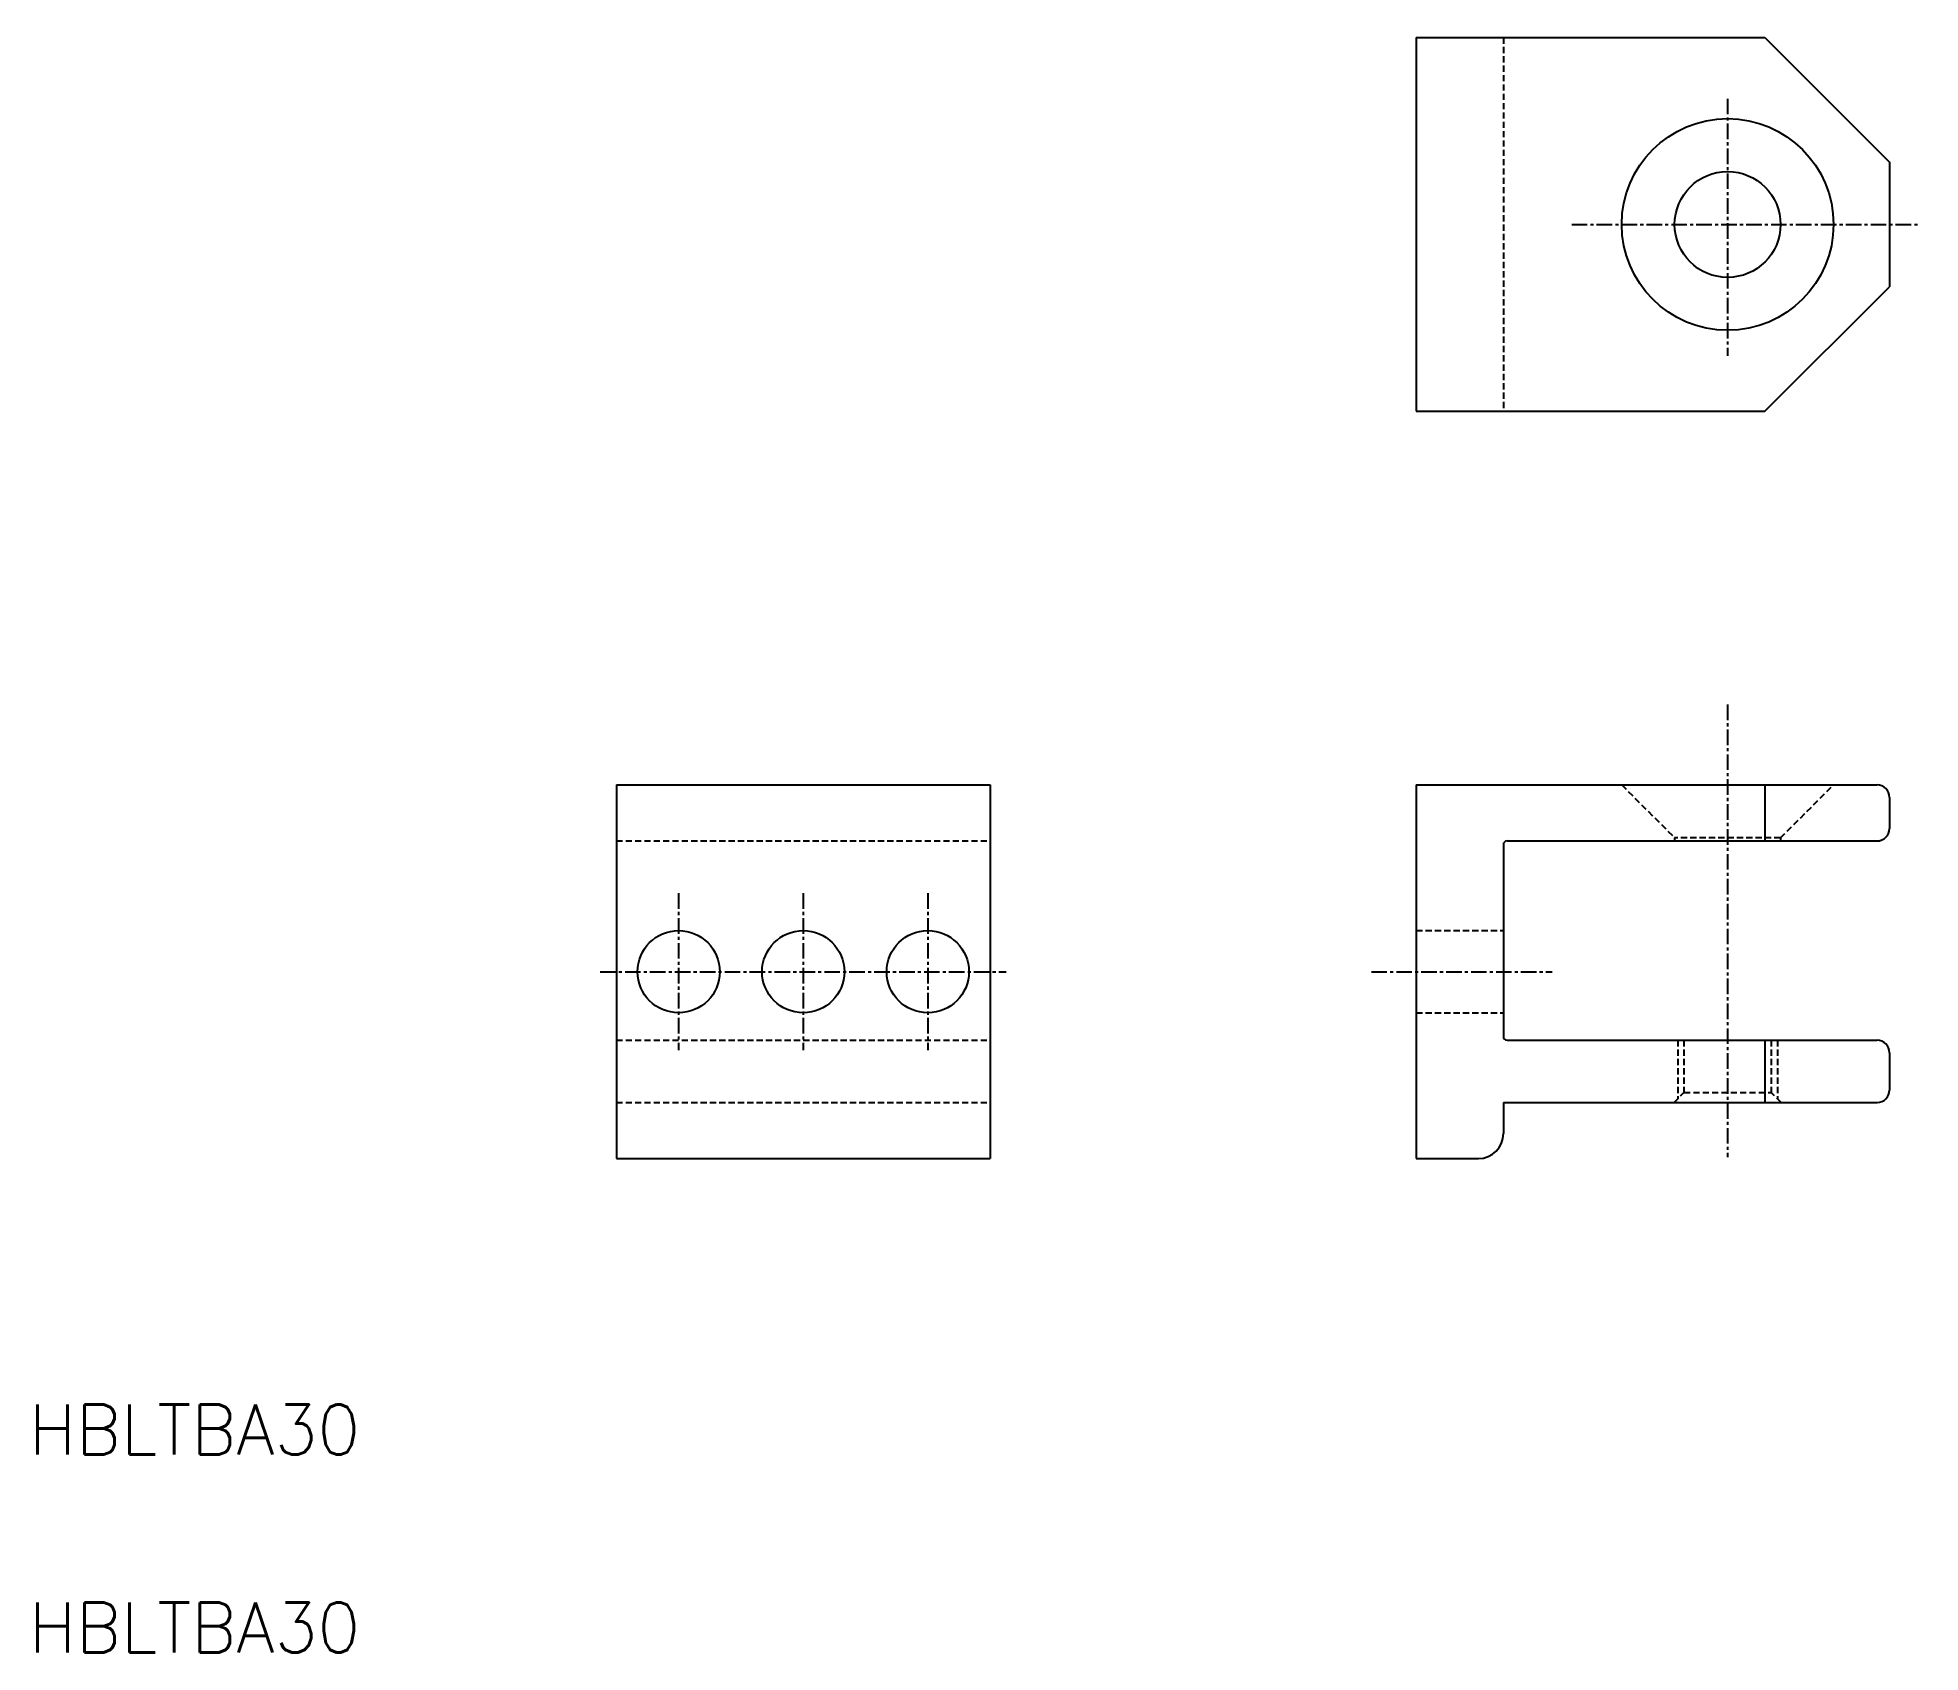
# Model space of a CAD drawing. Extents: x -136 to 15, y -115 to 15.
import ezdxf

# ---------------------------------------------------------------- set-up
doc = ezdxf.new("R2010")
doc.units = 0
doc.linetypes.add('CENTER', pattern=[2, 1.25, -0.25, 0.25, -0.25])
doc.linetypes.add('DASHED', pattern=[0.75, 0.5, -0.25])
doc.layers.get('0').update_dxf_attribs({"linetype": 'CONTINUOUS'})
doc.layers.add('CENTER', color=1, linetype='CENTER')
doc.styles.get("Standard").update_dxf_attribs({"font": 'txt.shx', "bigfont": 'bigfont.shx'})

msp = doc.modelspace()

# ---------------------------------------------------------------- linework, layer by layer
at = {"color": 7, "linetype": 'CONTINUOUS'}
for p, q in [((-25, 15), (-25, -15)), ((-25, 15), (3, 15)), ((3, 15), (13, 5)), ((13, 5), (13, -5)), ((3, -15), (13, -5)), ((-25, -15), (3, -15)), ((-89.2, -45), (-59.2, -45)), ((-89.2, -45), (-89.2, -75)), ((-59.2, -45), (-59.2, -75)), ((-25, -45), (-25, -75)), ((-25, -45), (12, -45)), ((3, -45), (3, -49.5)), ((13, -46), (13, -48.5)), ((-18, -49.8), (-18, -65.2)), ((-17.7, -49.5), (12, -49.5)), ((-17.7, -65.5), (12, -65.5)), ((3, -65.5), (3, -70.5)), ((13, -66.5), (13, -69.5)), ((-18, -70.5), (-3.5, -70.5)), ((-18, -70.5), (-18, -73)), ((-3.5, -70.5), (3.5, -70.5)), ((3.5, -70.5), (12, -70.5)), ((-89.2, -75), (-59.2, -75)), ((-25, -75), (-20, -75))]:
    msp.add_line(p, q, dxfattribs=at)
at = {"color": 3, "linetype": 'DASHED'}
for p, q in [((-18, 15), (-18, -15)), ((-8.5, -45), (-4.25, -49.25)), ((4.25, -49.25), (8.5, -45)), ((-89.2, -49.5), (-59.2, -49.5)), ((4.25, -49.25), (-4.25, -49.25)), ((-4.25, -49.25), (-4.25, -49.5)), ((4.25, -49.25), (4.25, -49.5)), ((-25, -56.7), (-18, -56.7)), ((-25, -63.3), (-18, -63.3)), ((-89.2, -65.5), (-59.2, -65.5)), ((-4, -65.5), (-4, -70.2)), ((-3.5, -65.5), (-3.5, -69.7)), ((3.5, -65.5), (3.5, -69.7)), ((4, -65.5), (4, -70.2)), ((-89.2, -70.5), (-59.2, -70.5)), ((-4.3, -70.5), (-3.5, -69.7)), ((-3.5, -69.7), (3.5, -69.7)), ((4.3, -70.5), (3.5, -69.7))]:
    msp.add_line(p, q, dxfattribs=at)
at = {"color": 7, "linetype": 'CONTINUOUS'}
for centre, radius in [((0, 0), 8.5), ((0, 0), 4.25), ((-84.2, -60), 3.3), ((-74.2, -60), 3.3), ((-64.2, -60), 3.3)]:
    msp.add_circle(centre, radius, dxfattribs=at)
for centre, radius, start, end in [((12, -46), 1, 0, 90), ((-17.7, -49.8), 0.3, 90, 180), ((12, -48.5), 1, 270, 0), ((-17.7, -65.2), 0.3, 180, 270), ((12, -66.5), 1, 0, 90), ((12, -69.5), 1, 270, 0), ((-20, -73), 2, 270, 0)]:
    msp.add_arc(centre, radius, start, end, dxfattribs=at)
at = {"layer": 'CENTER', "color": 1, "linetype": 'CENTER'}
for p, q in [((0, 10.1), (0, -10.55)), ((-12.51, 0), (15.47, 0)), ((0, -38.55), (0, -74.9)), ((-84.2, -53.7), (-84.2, -66.3)), ((-74.2, -53.7), (-74.2, -66.3)), ((-64.2, -53.7), (-64.2, -66.3)), ((-90.5, -60), (-57.9, -60)), ((-28.59, -60), (-14.07, -60))]:
    msp.add_line(p, q, dxfattribs=at)

# ---------------------------------------------------------------- texts
at = {"color": 7, "linetype": 'CONTINUOUS'}
for p in [(-136.34, -98.76), (-136.34, -114.65)]:
    msp.add_text('HBLTBA30', height=4, dxfattribs=at).set_placement(p)

doc.saveas('drawing.dxf')
